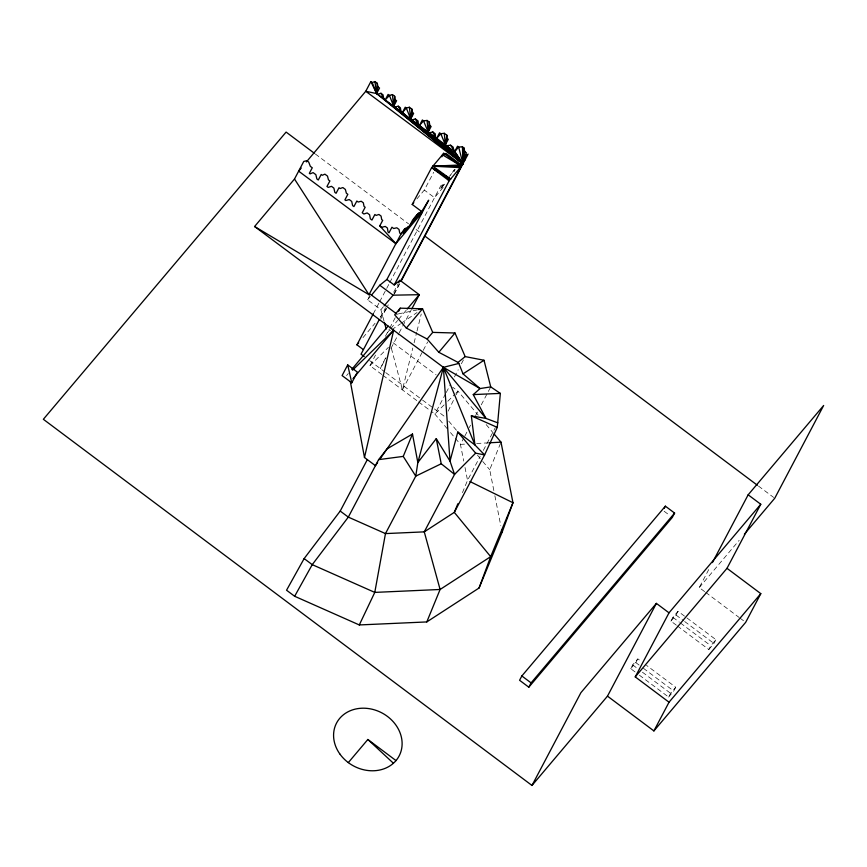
<?xml version="1.0" encoding="UTF-8"?>
<svg xmlns="http://www.w3.org/2000/svg" width="867" height="867" viewBox="0 0 867 867"><rect width="100%" height="100%" fill="white"/><g stroke="black" fill="none" stroke-linecap="round" stroke-linejoin="round"><path stroke-width="0.65" stroke-dasharray="4.33 3.25" d="M454.167 170.68L454.297 169.704L450.439 175.112M391.396 348.361L402.407 389.857L412.8 348.014M414.101 342.779L416.691 332.321M417.016 331.01L421.243 314.017M493.843 490.57L489.714 469.697L500.487 443.416M462.458 492.651L467.541 480.34L480.166 456.4M385.522 358.006L380.32 368.573L385.978 357.843M448.141 411.131L453.918 399.384M456.237 394.691L457.971 391.169L452.672 387.213M416.919 198.89L424.321 190.068L433.717 172.251M384.07 321.267L380.873 309.736L367.554 299.798L369.862 295.419M373.341 313.724L379.02 302.962M379.648 301.759L389.11 283.812M389.738 282.62L440.794 185.776L443.243 183.685L440.317 189.234L445.562 182.98M453.94 171.785L455.099 169.564L449.344 176.424M380.505 317.235L385.533 307.709M393.694 292.212L398.094 283.867M380.678 319.197L388.253 304.848M393.921 294.076L398.972 284.506M386.66 308.565L380.223 317.116M394.225 294.206L399.904 283.433M381.848 374.511L369.949 365.636L375.519 355.08M385.403 336.32L389.099 329.308M389.716 328.149L395.233 317.68M391.006 348.317L398.549 334.012M399.178 332.82L411.11 310.18M402.407 389.857L422.608 351.547M423.237 350.344L427.659 341.966M445.605 393.716L434.876 414.068L448.51 430.227M446.234 392.513L450.656 384.135M454.438 376.95L458.231 369.775M461.385 363.782L464.539 357.8M464.224 437.174L460.431 444.359L463.737 461.06M464.853 435.982L468.635 428.797M469.275 427.594L470.532 425.198M475.582 415.629L477.479 412.031M481.261 404.856L490.733 386.899M483.331 450.406L495.317 427.659M635.034 671.914L630.699 668.674L632.693 664.902L637.819 658.833L641.06 661.272M630.699 668.674L635.825 662.605L637.819 658.833M676.325 625.161L670.906 621.108L672.89 617.337L678.016 611.268L685.602 616.946M670.906 621.108L676.032 615.039L678.016 611.268M704.643 591.619L699.246 587.566L709.282 568.546M639.369 675.165L668.609 697.079L670.592 693.307L675.718 687.238L646.479 665.325M668.609 697.079L673.735 691.01L675.718 687.238M677.398 625.974L708.816 649.513L710.799 645.742L715.925 639.673L686.686 617.759M708.816 649.513L713.931 643.444L715.925 639.673M441.325 188.031L445.421 182.211M443.145 187.402L434.53 197.676L424.321 190.068M367.554 299.798L370.805 295.918M380.873 309.736L383.312 306.82M362.98 337.642L375.053 323.272M346.572 375.574L348.306 373.514M389.857 329.709L387.267 332.798L390.573 330.555M390.724 328.68L397.65 320.443M398.517 319.414L406.298 310.137M699.246 587.566L739.161 540.347M369.949 365.636L388.427 347.32M444.11 404.911L434.876 414.068L431.625 411.641M447.805 401.237L455.197 393.911M456.118 393L457.971 391.169L478.216 415.163M391.667 329.796L400.489 323.792M401.594 323.044L417.027 312.543M398.343 313.919L417.45 309.866M464.484 444.142L460.431 444.359L449.355 431.235M476.655 443.481L487.471 442.896M393.044 342.736L436.101 374.858M369.602 360.574L384.655 371.802M385.739 372.604L421.449 399.243M422.522 400.055L433.348 408.119M434.432 408.931L445.248 417.005M382.932 375.324L417.558 401.15M418.642 401.963L430.552 410.839M315.35 154.001L408.53 223.827M416.117 229.506L419.368 231.944M758.484 486.073L773.657 497.441M664.122 511.237L669.248 515.085M705.727 592.421L739.183 617.499M740.266 618.312L743.507 620.739M676.032 615.039L683.608 620.718M684.692 621.531L713.931 643.444M672.89 617.337L679.392 622.203M680.476 623.015L710.799 645.742M635.825 662.605L639.077 665.043M643.412 668.284L673.735 691.01M632.693 664.902L637.017 668.143M642.436 672.207L670.592 693.307M486.149 424.57L493.312 433.056M448.738 421.134L456.584 430.433M477.511 455.229L481.868 460.399M482.735 461.439L489.714 469.697M494.873 495.783L500.801 525.77M465.005 467.486L467.541 480.34"/><path stroke-width="1.3" d="M460.063 165.727L465.178 159.636L463.531 158.401L464.799 151.627L463.899 147.899L462.989 163.798L376.625 93.571L372.214 82.571L370.87 81.563L365.755 91.273L462.989 163.798L463.899 147.899L462.436 146.805L458.654 147.043L457.538 146.209L454.611 151.747L462.989 163.798L459.532 167.905M377.568 94.275L380.96 93.278L383.81 98.936L462.989 163.798L458.654 147.043L454.611 151.747L376.625 93.571L377.275 83.297L374.934 81.541L372.214 82.571M367.337 459.618L340.211 511.064L348.317 517.111L385.468 533.595L424.266 531.861L454.308 512.364L484.61 454.904L497.279 427.398L500.346 393.39L490.733 386.899L484.014 360.249L465.178 356.597L458.047 362.406L438.81 352.284L427.138 339.019L406.341 328.062L394.68 314.797L400.251 308.175L422.543 308.793L432.709 332.386L427.138 339.019M394.691 96.28L395.233 99.738L396.587 100.745L393.672 106.294L389.446 95.424L388.102 94.416L385.176 99.954L389.446 95.424L392.437 94.601L394.691 96.28L393.672 106.294L462.989 163.798L462.436 146.805M462.989 163.798L418.306 124.664L418.067 120.968L415.369 118.952L411.923 119.906L462.989 163.798L429.263 132.835L432.817 131.968L435.57 137.55L462.989 163.798L410.698 118.996L406.287 107.985L405.236 107.205L402.321 112.743L462.989 163.798L436.643 138.352L439.569 132.803L440.826 133.746L445.345 144.843L462.989 163.798L419.444 125.509L423.529 120.849L427.073 120.437L429.263 122.063L428.19 132.044L462.989 163.798L450.537 145.19L446.559 145.743L462.989 163.798L401.031 111.789L398.267 106.197L394.756 107.096M411.868 109.09L410.698 118.996L413.613 113.447L412.659 112.743L411.868 109.09L409.387 107.248L406.287 107.985L402.321 112.743M420.69 212.599L420.842 211.472L416.756 217.281M446.895 135.219L445.345 144.843L448.272 139.294L447.047 138.384L446.895 135.219L444.316 133.301L440.826 133.746L436.643 138.352M306.387 161.934L365.755 91.273L376.625 93.571L377.99 86.873L377.275 83.297M377.611 462.523L375.433 465.666L364.487 457.505L393.672 330.251L352.501 370.198M395.233 99.738L393.672 106.294L392.437 94.601M447.047 138.384L445.345 144.843L444.316 133.301M457.798 432.004L475.647 453.159L484.61 454.904L474.943 444.966L457.798 432.004L450.027 461.136L454.557 474.39L424.266 531.861L440.1 589.473L426.792 621.932L359.296 624.944L294.65 596.268L286.554 590.221L304.133 558.597L340.211 511.064M429.263 122.063L429.913 125.607L428.19 132.044L423.529 120.849L422.359 119.971L419.444 125.509M412.659 112.743L410.698 118.996L409.387 107.248M426.792 621.932L479.061 588.01L502.091 532.295L512.971 502.73L500.996 442.159L494.136 434.031M479.061 588.01L490.679 556.657L512.971 502.73L469.936 481.521M359.296 624.944L374.782 592.399L385.468 533.595L415.77 476.135L403.242 456.4L412.486 434.031L387.018 448.9L378.608 459.64L348.317 517.111L312.239 564.645L294.65 596.268M457.874 503.738L454.308 512.364L490.679 556.657L440.1 589.473L374.782 592.399L312.239 564.645L304.133 558.597M490.733 386.899L480.025 388.557L443.395 367.337L254.595 226.515L294.498 179.014L303.764 161.446L306.82 160.677L308.717 162.096L310.332 166.345L312.272 167.786L309.346 173.335L310.093 173.888L313.106 172.609L315.848 174.657L316.878 178.949L318.287 180L321.213 174.462L322.307 175.275L324.887 174.159L327.488 176.088L328.463 179.87L329.893 180.932L326.967 186.481L328.181 187.38L331.497 186.329L333.882 188.106L334.825 192.333L336.082 193.276L339.008 187.738L340.081 188.54L342.866 187.565L345.369 189.429L346.367 193.222L347.83 194.316L344.914 199.865L345.803 200.526L349.217 199.551L351.699 201.404L352.62 205.609L353.909 206.574L356.836 201.036L358.158 202.022L361.214 201.252L363.338 202.835L364.053 206.411L365.159 207.246L362.243 212.783L363.88 214.008L367.153 212.924L369.58 214.734L370.361 218.842L371.965 220.045L374.891 214.496L376.094 215.395L378.944 214.474L381.068 216.067L381.708 219.589L382.705 220.326L379.779 225.864L395.883 243.681L422.424 212.079L412.215 204.471L431.625 167.667L443.731 153.264L461.266 166.345L400.868 280.919M370.87 81.563L376.625 93.571L379.54 88.033L377.99 86.873M441.856 156.819L443.731 153.264M409.603 225.788L412.529 220.251L418.848 212.718L415.932 218.256M371.629 294.943L379.779 285.243L386.888 279.488L428.688 200.19L422.099 210.919L403.242 233.353L406.168 227.815L400.998 233.971L368.984 294.693L254.595 226.515M363.23 349.52L356.944 344.828L373.341 313.724M347.71 364.899L342.086 375.574L351.774 382.802L357.399 372.127L347.71 364.899L351.774 382.802M386.888 279.488L394.225 284.961L449.16 180.759L461.266 166.345L432.861 166.193L450.612 179.035L447.545 179.556L448.12 178.461L434.204 168.079L433.63 169.173L450.612 179.035L431.625 167.667L449.16 180.759M459.467 165.001L460.041 163.917L445.974 153.416L445.4 154.51L442.43 154.803L459.467 165.001L432.861 166.193L460.182 167.634M459.098 166.464L461.439 162.031L468.104 154.088L401.172 281.049M463.531 158.401L466.446 152.863L464.799 151.627M379.247 319.62L361.03 354.18L364.238 356.575M398.722 282.675L399.98 280.29L419.281 294.693L411.738 308.988M398.657 311.188L400.251 308.175M521.847 675.967L519.582 680.27L528.805 687.195L672.326 517.393L674.602 513.08L665.368 506.165L521.847 675.967L531.081 682.882L528.805 687.195M664.23 508.311L665.368 506.165M314.266 153.188L286.099 132.077L43.35 419.281L531.991 785.459L580.901 692.69L656.395 603.378L669.01 612.828L635.24 676.889L669.031 702.216L653.902 730.924L607.485 696.136L656.395 603.378M712.414 562.596L748.156 494.808L823.65 405.485L774.74 498.254L744.374 534.18M635.24 676.889L727.001 568.318L760.771 504.258L748.156 494.808M727.001 568.318L760.803 593.646L745.663 622.354L653.902 730.924M404.26 232.15L408.346 226.341L408.552 227.046M462.74 160.482L466.663 154.987L466.76 155.692M413.375 219.232L417.591 214.214M379.779 459.38L443.395 367.337L458.827 363.425L463.032 373.861L480.025 388.557L473.263 394.604L485.932 418.403L497.842 422.868M412.486 434.031L417.84 462.577L443.395 367.337L474.943 444.966L471.345 415.878L485.932 418.403L443.395 367.337L450.027 461.136L436.253 438.648L417.84 462.577L415.77 476.135L441.227 463.769L454.557 474.39L475.647 453.159M301.228 168.079L298.638 171.146L395.883 243.681M412.215 204.471L413.787 202.607M384.124 305.856L393.098 295.181L419.281 294.693L407.165 309.107M356.944 344.828L358.667 342.779M351.774 369.396L388.123 326.111M352.988 378.684L393.672 330.251M406.341 328.062L422.543 308.793L418.718 309.595M438.81 352.284L455.002 333.004L465.178 356.597M348.317 762.602L367.846 739.486L396.002 760.587M531.081 682.882L674.602 513.08M669.01 612.828L760.771 504.258M531.991 785.459L607.485 696.136M669.031 702.216L760.803 593.646M394.225 284.961L399.98 280.29M463.032 373.861L484.014 360.249M378.608 459.64L403.242 456.4M488.825 442.82L500.996 442.159M473.263 394.604L500.346 393.39M432.709 332.386L455.002 333.004M471.345 415.878L497.279 427.398M429.913 125.607L431.116 126.495L428.19 132.044L427.073 120.437M380.96 93.278L383.019 94.817L383.81 98.936M398.267 106.197L400.402 107.79L401.031 111.789M432.817 131.968L435.223 133.756L435.57 137.55M450.537 145.19L453.116 147.108L454.026 151.313M379.779 225.864L381.697 227.295L385.251 226.428L387.408 228.032L388.037 232.031L389.023 232.768L391.949 227.23L393.694 228.52L396.804 227.793L399.015 229.441L399.73 233.028L400.998 233.971L404.683 228.758L404.987 229.224M379.779 285.243L393.098 295.181M397.075 314.19L370.437 294.325L368.984 294.693L294.498 179.014M424.787 236.008L757.4 485.26M367.846 739.486L393.412 763.242M458.047 362.406L458.827 363.425M415.369 118.952L418.306 124.664M384.417 322.546L386.194 328.961M501.57 529.683L502.091 532.295M436.253 438.648L441.227 463.769M350.387 381.773L364.487 457.505M374.934 81.541L376.625 93.571M339.712 753.791A35.352 30.074 27.8 0 0 398.863 756.447A35.352 30.074 27.8 0 0 364.974 708.231A35.352 30.074 27.8 0 0 339.712 753.791"/></g></svg>
